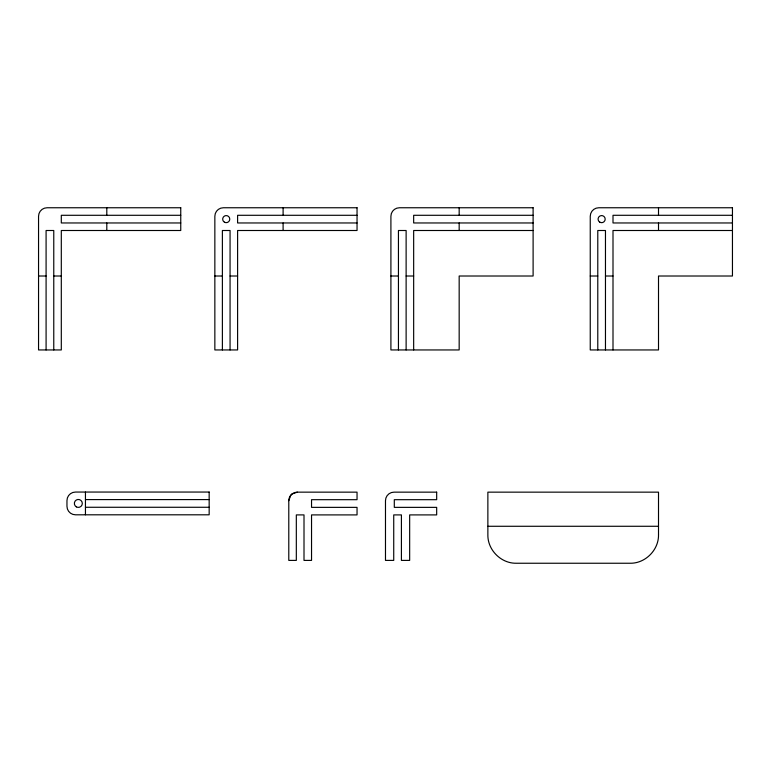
<?xml version="1.0" encoding="UTF-8"?>
<svg xmlns="http://www.w3.org/2000/svg" width="771" height="771" viewBox="0 0 771 771"><rect width="100%" height="100%" fill="white"/><g stroke="black" fill="none" stroke-linecap="round" stroke-linejoin="round"><path stroke-width="1.16" d="M288.788 500.678L290.648 495.368A9.127 9.127 0 0 1 292.007 494.009L297.317 492.149L357.04 492.149L357.04 499.685L311.542 499.685L311.542 507.366L357.04 507.366L357.04 514.903L311.542 514.903L311.542 560.401L304.005 560.401L304.005 514.903L296.324 514.903L296.324 560.401L288.788 560.401L288.788 500.678A8.529 8.529 0 0 1 297.317 492.149M180.751 215.292L61.304 215.292L61.304 222.964L180.751 222.964M357.04 215.292L237.603 215.292L237.603 222.964L357.04 222.964M533.108 215.292L413.661 215.292L413.661 222.964L533.108 222.964M732.45 215.292L613.003 215.292L613.003 222.964L732.45 222.964M533.108 230.5L413.661 230.5L413.661 349.947M732.45 230.5L613.003 230.5L613.003 349.947M38.55 276.008L46.087 276.008M53.768 276.008L61.304 276.008M214.849 276.008L222.385 276.008M230.066 276.008L237.603 276.008M390.907 276.008L398.443 276.008M406.124 276.008L413.661 276.008M590.249 276.008L597.785 276.008M605.466 276.008L613.003 276.008M85.446 499.589L209.163 499.589M85.446 507.27L209.163 507.27M487.87 526.275L658.511 526.275M658.511 207.756L658.511 215.292M658.511 222.964L658.511 230.5M605.466 349.947L605.466 230.5L597.785 230.5L597.785 349.947M459.169 207.756L459.169 215.292M459.169 222.964L459.169 230.5M406.124 349.947L406.124 230.5L398.443 230.5L398.443 349.947M283.102 207.756L283.102 215.292M283.102 222.964L283.102 230.5M230.066 349.947L230.066 230.5L222.385 230.5L222.385 349.947M106.803 207.756L106.803 215.292M106.803 222.964L106.803 230.5M85.446 492.052L85.446 514.806M53.768 349.947L53.768 230.5L46.087 230.5L46.087 349.947M658.511 534.804C658.81 550.012 645.269 563.553 630.071 563.244L516.31 563.244C501.102 563.553 487.561 550.012 487.87 534.804L487.87 492.149L658.511 492.149L658.511 534.804M180.751 207.756L47.079 207.756A8.529 8.529 0 0 0 38.55 216.285L38.55 349.947L61.304 349.947L61.304 230.5L180.751 230.5L180.751 207.756M357.04 207.756L223.378 207.756A8.529 8.529 0 0 0 214.849 216.285L214.849 349.947L237.603 349.947L237.603 230.5L357.04 230.5L357.04 207.756M533.108 207.756L399.445 207.756A8.529 8.529 0 0 0 390.907 216.285L390.907 349.947L459.169 349.947L459.169 276.008L533.108 276.008L533.108 207.756M732.45 207.756L598.788 207.756A8.529 8.529 0 0 0 590.249 216.285L590.249 349.947L658.511 349.947L658.511 276.008L732.45 276.008L732.45 207.756M209.163 492.052L75.491 492.052A8.529 8.529 0 0 0 66.961 500.591L66.961 506.277A8.529 8.529 0 0 0 75.491 514.806L209.163 514.806L209.163 492.052M436.675 492.149L394.02 492.149A8.529 8.529 0 0 0 385.481 500.678L385.481 560.401L393.73 560.401L393.73 514.903L401.412 514.903L401.412 560.401L409.661 560.401L409.661 514.903L436.675 514.903L436.675 507.366L394.299 507.366L394.299 499.685L436.675 499.685L436.675 492.149M76.348 506.875A3.98 3.98 0 0 0 82.314 503.434A3.98 3.98 0 0 0 76.348 499.984A3.98 3.98 0 0 0 76.348 506.875M599.848 222.202A3.556 3.556 0 0 0 605.187 219.128A3.556 3.556 0 0 0 599.848 216.053A3.556 3.556 0 0 0 599.848 222.202M224.448 222.202A3.556 3.556 0 0 0 229.777 219.128A3.556 3.556 0 0 0 224.448 216.053A3.556 3.556 0 0 0 224.448 222.202"/></g></svg>
